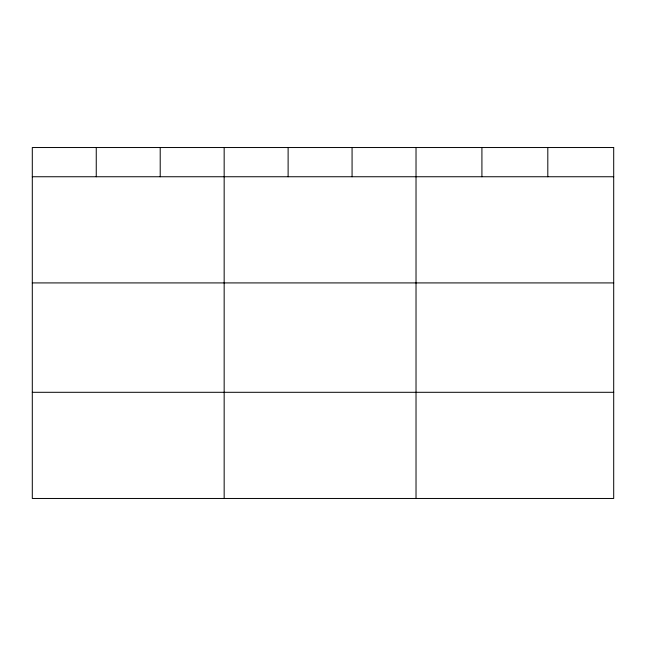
<?xml version="1.0" encoding="UTF-8"?>
<svg xmlns="http://www.w3.org/2000/svg" width="646" height="646" viewBox="0 0 646 646"><rect width="100%" height="100%" fill="white"/><g stroke="black" fill="none" stroke-linecap="round" stroke-linejoin="round"><path stroke-width="0.97" d="M32.3 176.746L613.7 176.746M32.3 282.916L613.7 282.916M32.3 392.3L613.7 392.3M547.808 147.53L547.808 176.746M481.916 147.53L481.916 176.746M416.024 147.53L416.024 498.47M352.07 147.53L352.07 176.746M288.116 147.53L288.116 176.746M224.162 147.53L224.162 498.47M160.208 147.53L160.208 176.746M96.254 147.53L96.254 176.746M613.7 147.53L32.3 147.53L32.3 498.47L613.7 498.47L613.7 147.53"/></g></svg>
